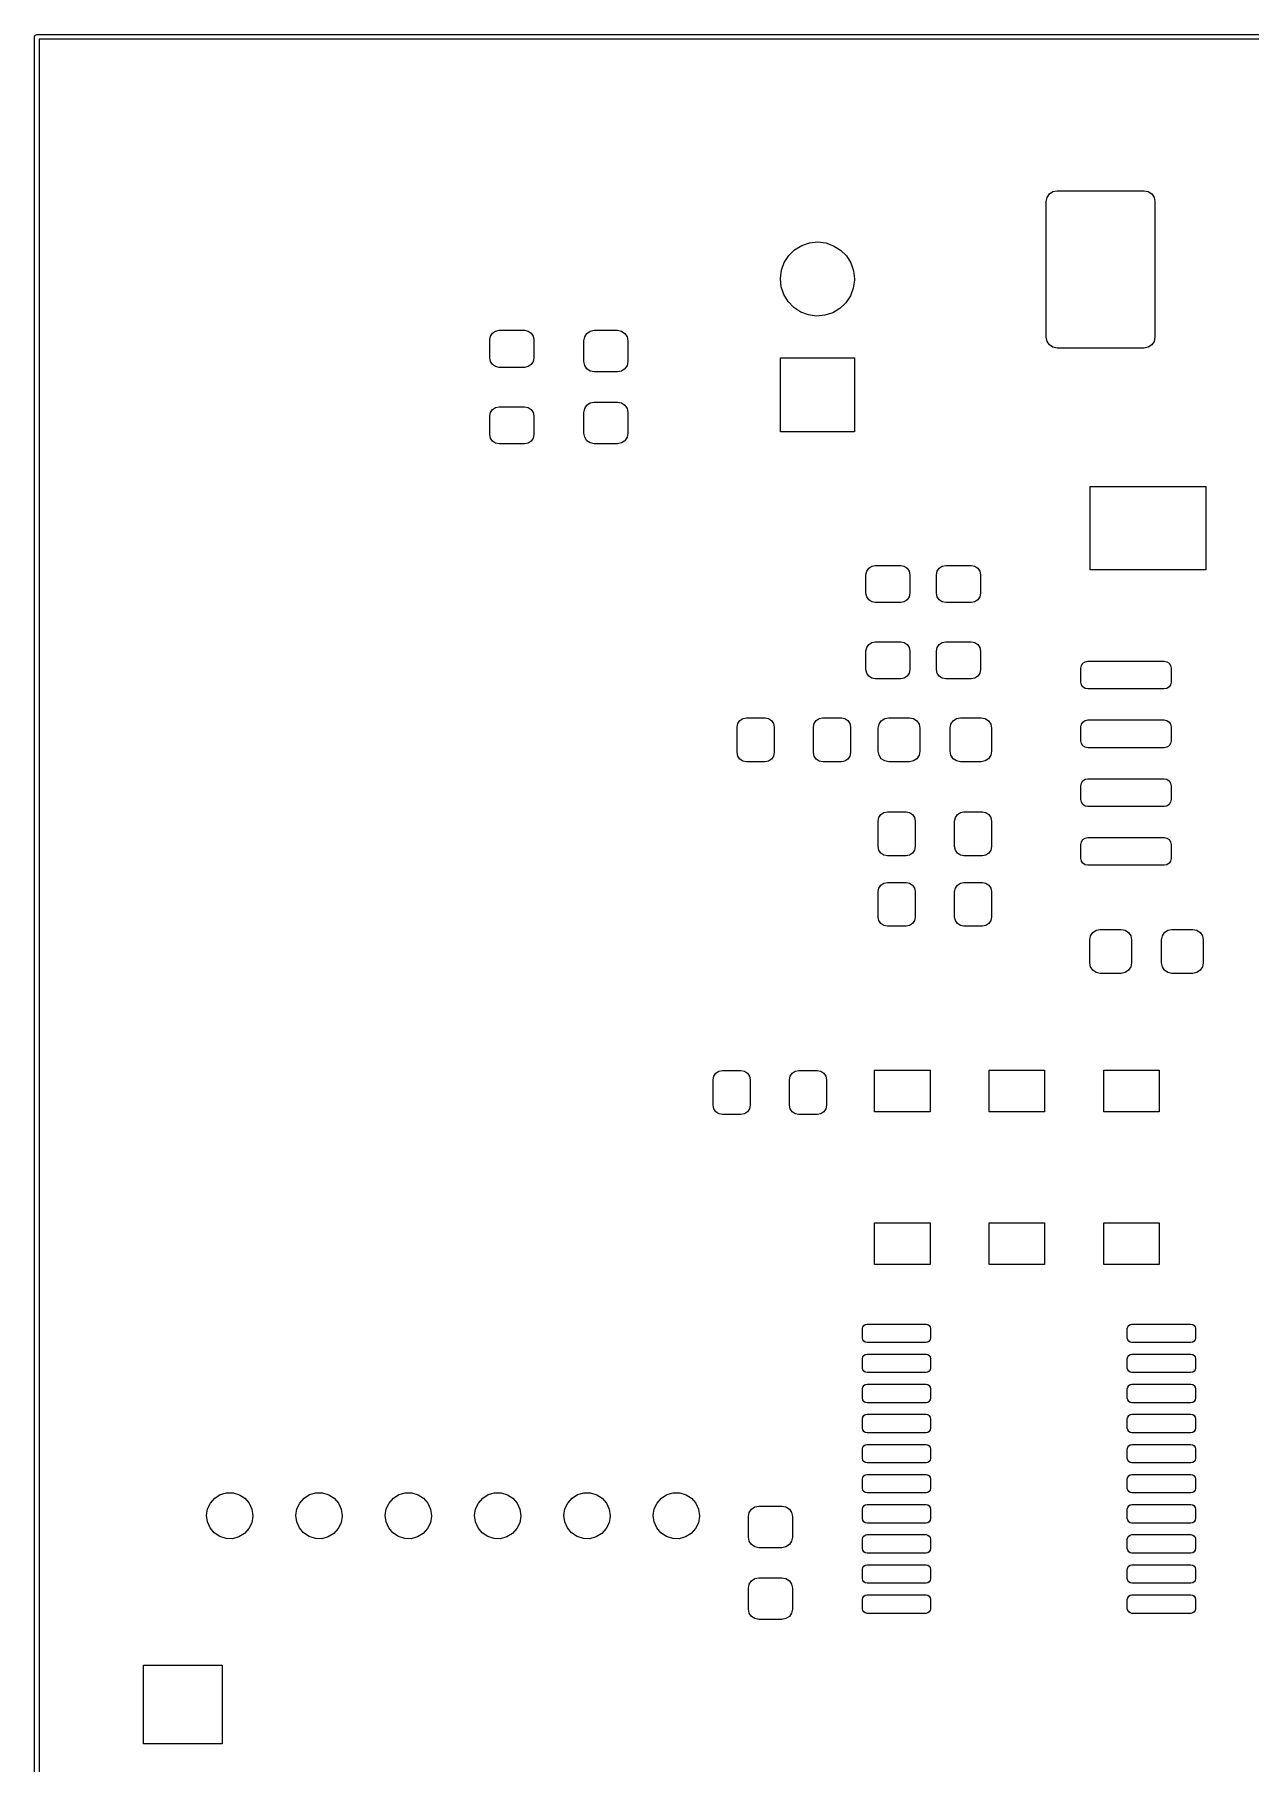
# Model space of a CAD drawing. Extents: x 70 to 170, y -130 to -60.
# Drawn here: x 69.95 to 96.23, y -97.3 to -59.95 of the extents above; entities that cross this region are included whole.
import ezdxf

# ---------------------------------------------------------------- set-up
doc = ezdxf.new("R2010")
doc.units = 0
doc.layers.add('BLACK', color=7, linetype='CONTINUOUS')

msp = doc.modelspace()

# ---------------------------------------------------------------- linework, layer by layer
at = {"layer": 'BLACK', "linetype": 'CONTINUOUS'}
for p, q in [((69.95, -60), (69.9646, -59.9646)), ((69.95, -130), (69.95, -60)), ((69.9646, -59.9646), (70, -59.95)), ((70, -59.95), (170, -59.95)), ((70.05, -60.05), (70.05, -129.95)), ((169.95, -60.05), (70.05, -60.05)), ((91.812, -63.559), (91.8299, -63.4691)), ((91.8299, -63.4691), (91.8808, -63.3928)), ((91.8808, -63.3928), (91.9571, -63.3419)), ((91.9571, -63.3419), (92.047, -63.324)), ((92.047, -63.324), (93.927, -63.324)), ((93.927, -63.324), (94.0169, -63.3419)), ((94.0169, -63.3419), (94.0932, -63.3928)), ((94.0932, -63.3928), (94.1441, -63.4691)), ((94.1441, -63.4691), (94.162, -63.559)), ((91.812, -66.489), (91.812, -63.559)), ((94.162, -63.559), (94.162, -66.489)), ((86.248, -64.7248), (86.3755, -64.6)), ((86.3755, -64.6), (86.5274, -64.5065)), ((86.5274, -64.5065), (86.6962, -64.449)), ((86.6962, -64.449), (86.8736, -64.4304)), ((86.8736, -64.4304), (87.0507, -64.4515)), ((87.0507, -64.4515), (87.2187, -64.5113)), ((87.2187, -64.5113), (87.3693, -64.6069)), ((87.3693, -64.6069), (87.495, -64.7335)), ((86.0904, -65.0423), (86.1514, -64.8747)), ((86.1514, -64.8747), (86.248, -64.7248)), ((87.495, -64.7335), (87.5895, -64.8847)), ((87.5895, -64.8847), (87.6481, -65.0531)), ((86.0681, -65.2192), (86.0904, -65.0423)), ((86.0855, -65.3967), (86.0681, -65.2192)), ((87.6677, -65.2527), (87.6429, -65.4293)), ((87.6481, -65.0531), (87.668, -65.2304)), ((87.668, -65.2304), (87.6677, -65.2527)), ((86.1418, -65.5659), (86.0855, -65.3967)), ((86.2342, -65.7185), (86.1418, -65.5659)), ((86.3581, -65.8468), (86.2342, -65.7185)), ((87.5795, -65.5961), (87.4808, -65.7446)), ((87.6429, -65.4293), (87.5795, -65.5961)), ((86.5073, -65.9444), (86.3581, -65.8468)), ((86.6745, -66.0066), (86.5073, -65.9444)), ((86.8512, -66.0302), (86.6745, -66.0066)), ((87.0289, -66.014), (86.8512, -66.0302)), ((87.1985, -65.9589), (87.0289, -66.014)), ((87.3517, -65.8676), (87.1985, -65.9589)), ((87.4808, -65.7446), (87.3517, -65.8676)), ((79.789, -66.539), (79.8042, -66.4625)), ((79.8042, -66.4625), (79.8476, -66.3976)), ((79.8476, -66.3976), (79.9125, -66.3542)), ((79.9125, -66.3542), (79.989, -66.339)), ((79.989, -66.339), (80.539, -66.339)), ((80.539, -66.339), (80.6155, -66.3542)), ((80.6155, -66.3542), (80.6804, -66.3976)), ((80.6804, -66.3976), (80.7238, -66.4625)), ((80.7238, -66.4625), (80.739, -66.539)), ((81.821, -66.564), (81.8381, -66.4779)), ((81.8381, -66.4779), (81.8869, -66.4049)), ((81.8869, -66.4049), (81.9599, -66.3561)), ((81.9599, -66.3561), (82.046, -66.339)), ((82.046, -66.339), (82.546, -66.339)), ((82.546, -66.339), (82.6321, -66.3561)), ((82.6321, -66.3561), (82.7051, -66.4049)), ((82.7051, -66.4049), (82.7539, -66.4779)), ((82.7539, -66.4779), (82.771, -66.564)), ((79.789, -66.939), (79.789, -66.539)), ((80.739, -66.539), (80.739, -66.939)), ((81.821, -67.014), (81.821, -66.564)), ((82.771, -66.564), (82.771, -67.014)), ((91.8299, -66.5789), (91.812, -66.489)), ((91.8808, -66.6552), (91.8299, -66.5789)), ((91.9571, -66.7061), (91.8808, -66.6552)), ((92.047, -66.724), (91.9571, -66.7061)), ((93.927, -66.724), (92.047, -66.724)), ((94.0169, -66.7061), (93.927, -66.724)), ((94.0932, -66.6552), (94.0169, -66.7061)), ((94.1441, -66.5789), (94.0932, -66.6552)), ((94.162, -66.489), (94.1441, -66.5789)), ((79.8042, -67.0155), (79.789, -66.939)), ((79.8476, -67.0804), (79.8042, -67.0155)), ((79.9125, -67.1238), (79.8476, -67.0804)), ((79.989, -67.139), (79.9125, -67.1238)), ((80.539, -67.139), (79.989, -67.139)), ((80.6155, -67.1238), (80.539, -67.139)), ((80.6804, -67.0804), (80.6155, -67.1238)), ((80.7238, -67.0155), (80.6804, -67.0804)), ((80.739, -66.939), (80.7238, -67.0155)), ((81.8381, -67.1001), (81.821, -67.014)), ((81.8869, -67.1731), (81.8381, -67.1001)), ((81.9599, -67.2219), (81.8869, -67.1731)), ((82.046, -67.239), (81.9599, -67.2219)), ((82.6321, -67.2219), (82.546, -67.239)), ((82.7051, -67.1731), (82.6321, -67.2219)), ((82.7539, -67.1001), (82.7051, -67.1731)), ((82.771, -67.014), (82.7539, -67.1001)), ((86.068, -68.5304), (86.068, -66.9304)), ((86.068, -66.9304), (87.668, -66.9304)), ((87.668, -66.9304), (87.668, -68.5304)), ((82.546, -67.239), (82.046, -67.239)), ((81.8381, -68.0279), (81.8869, -67.9549)), ((81.8869, -67.9549), (81.9599, -67.9061)), ((81.9599, -67.9061), (82.046, -67.889)), ((82.046, -67.889), (82.546, -67.889)), ((82.546, -67.889), (82.6321, -67.9061)), ((82.6321, -67.9061), (82.7051, -67.9549)), ((82.7051, -67.9549), (82.7539, -68.0279)), ((79.789, -68.189), (79.8042, -68.1125)), ((79.789, -68.589), (79.789, -68.189)), ((79.8042, -68.1125), (79.8476, -68.0476)), ((79.8476, -68.0476), (79.9125, -68.0042)), ((79.9125, -68.0042), (79.989, -67.989)), ((79.989, -67.989), (80.539, -67.989)), ((80.539, -67.989), (80.6155, -68.0042)), ((80.6155, -68.0042), (80.6804, -68.0476)), ((80.6804, -68.0476), (80.7238, -68.1125)), ((80.7238, -68.1125), (80.739, -68.189)), ((80.739, -68.189), (80.739, -68.589)), ((81.821, -68.114), (81.8381, -68.0279)), ((81.821, -68.564), (81.821, -68.114)), ((82.7539, -68.0279), (82.771, -68.114)), ((82.771, -68.114), (82.771, -68.564)), ((79.8042, -68.6655), (79.789, -68.589)), ((79.8476, -68.7304), (79.8042, -68.6655)), ((80.7238, -68.6655), (80.6804, -68.7304)), ((80.739, -68.589), (80.7238, -68.6655)), ((81.8381, -68.6501), (81.821, -68.564)), ((81.8869, -68.7231), (81.8381, -68.6501)), ((82.7539, -68.6501), (82.7051, -68.7231)), ((82.771, -68.564), (82.7539, -68.6501)), ((87.668, -68.5304), (86.068, -68.5304)), ((79.9125, -68.7738), (79.8476, -68.7304)), ((79.989, -68.789), (79.9125, -68.7738)), ((80.539, -68.789), (79.989, -68.789)), ((80.6155, -68.7738), (80.539, -68.789)), ((80.6804, -68.7304), (80.6155, -68.7738)), ((81.9599, -68.7719), (81.8869, -68.7231)), ((82.046, -68.789), (81.9599, -68.7719)), ((82.546, -68.789), (82.046, -68.789)), ((82.6321, -68.7719), (82.546, -68.789)), ((82.7051, -68.7231), (82.6321, -68.7719)), ((92.762, -71.512), (92.762, -69.712)), ((92.762, -69.712), (95.262, -69.712)), ((95.262, -69.712), (95.262, -71.512)), ((87.917, -71.619), (87.9322, -71.5425)), ((87.917, -72.019), (87.917, -71.619)), ((87.9322, -71.5425), (87.9756, -71.4776)), ((87.9756, -71.4776), (88.0405, -71.4342)), ((88.0405, -71.4342), (88.117, -71.419)), ((88.117, -71.419), (88.667, -71.419)), ((88.667, -71.419), (88.7435, -71.4342)), ((88.7435, -71.4342), (88.8084, -71.4776)), ((88.8084, -71.4776), (88.8518, -71.5425)), ((88.8518, -71.5425), (88.867, -71.619)), ((88.867, -71.619), (88.867, -72.019)), ((89.441, -71.619), (89.4562, -71.5425)), ((89.441, -72.019), (89.441, -71.619)), ((89.4562, -71.5425), (89.4996, -71.4776)), ((89.4996, -71.4776), (89.5645, -71.4342)), ((89.5645, -71.4342), (89.641, -71.419)), ((89.641, -71.419), (90.191, -71.419)), ((90.191, -71.419), (90.2675, -71.4342)), ((90.2675, -71.4342), (90.3324, -71.4776)), ((90.3324, -71.4776), (90.3758, -71.5425)), ((90.3758, -71.5425), (90.391, -71.619)), ((90.391, -71.619), (90.391, -72.019)), ((95.262, -71.512), (92.762, -71.512)), ((87.9322, -72.0955), (87.917, -72.019)), ((88.867, -72.019), (88.8518, -72.0955)), ((89.4562, -72.0955), (89.441, -72.019)), ((90.391, -72.019), (90.3758, -72.0955)), ((87.9756, -72.1604), (87.9322, -72.0955)), ((88.0405, -72.2038), (87.9756, -72.1604)), ((88.117, -72.219), (88.0405, -72.2038)), ((88.667, -72.219), (88.117, -72.219)), ((88.7435, -72.2038), (88.667, -72.219)), ((88.8084, -72.1604), (88.7435, -72.2038)), ((88.8518, -72.0955), (88.8084, -72.1604)), ((89.4996, -72.1604), (89.4562, -72.0955)), ((89.5645, -72.2038), (89.4996, -72.1604)), ((89.641, -72.219), (89.5645, -72.2038)), ((90.191, -72.219), (89.641, -72.219)), ((90.2675, -72.2038), (90.191, -72.219)), ((90.3324, -72.1604), (90.2675, -72.2038)), ((90.3758, -72.0955), (90.3324, -72.1604)), ((87.917, -73.269), (87.9322, -73.1925)), ((87.9322, -73.1925), (87.9756, -73.1276)), ((87.9756, -73.1276), (88.0405, -73.0842)), ((88.0405, -73.0842), (88.117, -73.069)), ((88.117, -73.069), (88.667, -73.069)), ((88.667, -73.069), (88.7435, -73.0842)), ((88.7435, -73.0842), (88.8084, -73.1276)), ((88.8084, -73.1276), (88.8518, -73.1925)), ((88.8518, -73.1925), (88.867, -73.269)), ((89.441, -73.269), (89.4562, -73.1925)), ((89.4562, -73.1925), (89.4996, -73.1276)), ((89.4996, -73.1276), (89.5645, -73.0842)), ((89.5645, -73.0842), (89.641, -73.069)), ((89.641, -73.069), (90.191, -73.069)), ((90.191, -73.069), (90.2675, -73.0842)), ((90.2675, -73.0842), (90.3324, -73.1276)), ((90.3324, -73.1276), (90.3758, -73.1925)), ((90.3758, -73.1925), (90.391, -73.269)), ((87.917, -73.669), (87.917, -73.269)), ((88.867, -73.269), (88.867, -73.669)), ((89.441, -73.669), (89.441, -73.269)), ((90.391, -73.269), (90.391, -73.669)), ((92.5734, -73.5796), (92.6059, -73.5309)), ((92.6059, -73.5309), (92.6546, -73.4984)), ((92.6546, -73.4984), (92.712, -73.487)), ((92.712, -73.487), (94.362, -73.487)), ((94.362, -73.487), (94.4194, -73.4984)), ((94.4194, -73.4984), (94.4681, -73.5309)), ((94.4681, -73.5309), (94.5006, -73.5796)), ((87.9322, -73.7455), (87.917, -73.669)), ((87.9756, -73.8104), (87.9322, -73.7455)), ((88.0405, -73.8538), (87.9756, -73.8104)), ((88.117, -73.869), (88.0405, -73.8538)), ((88.667, -73.869), (88.117, -73.869)), ((88.7435, -73.8538), (88.667, -73.869)), ((88.8084, -73.8104), (88.7435, -73.8538)), ((88.8518, -73.7455), (88.8084, -73.8104)), ((88.867, -73.669), (88.8518, -73.7455)), ((89.4562, -73.7455), (89.441, -73.669)), ((89.4996, -73.8104), (89.4562, -73.7455)), ((89.5645, -73.8538), (89.4996, -73.8104)), ((89.641, -73.869), (89.5645, -73.8538)), ((90.191, -73.869), (89.641, -73.869)), ((90.2675, -73.8538), (90.191, -73.869)), ((90.3324, -73.8104), (90.2675, -73.8538)), ((90.3758, -73.7455), (90.3324, -73.8104)), ((90.391, -73.669), (90.3758, -73.7455)), ((92.562, -73.637), (92.5734, -73.5796)), ((92.562, -73.937), (92.562, -73.637)), ((92.5734, -73.9944), (92.562, -73.937)), ((94.5006, -73.5796), (94.512, -73.637)), ((94.512, -73.937), (94.5006, -73.9944)), ((94.512, -73.637), (94.512, -73.937)), ((92.6059, -74.0431), (92.5734, -73.9944)), ((92.6546, -74.0756), (92.6059, -74.0431)), ((92.712, -74.087), (92.6546, -74.0756)), ((94.362, -74.087), (92.712, -74.087)), ((94.4194, -74.0756), (94.362, -74.087)), ((94.4681, -74.0431), (94.4194, -74.0756)), ((94.5006, -73.9944), (94.4681, -74.0431)), ((85.135, -74.909), (85.1502, -74.8325)), ((85.135, -75.459), (85.135, -74.909)), ((85.1502, -74.8325), (85.1936, -74.7676)), ((85.1936, -74.7676), (85.2585, -74.7242)), ((85.2585, -74.7242), (85.335, -74.709)), ((85.335, -74.709), (85.735, -74.709)), ((85.735, -74.709), (85.8115, -74.7242)), ((85.8115, -74.7242), (85.8764, -74.7676)), ((85.8764, -74.7676), (85.9198, -74.8325)), ((85.9198, -74.8325), (85.935, -74.909)), ((85.935, -74.909), (85.935, -75.459)), ((86.785, -74.909), (86.8002, -74.8325)), ((86.785, -75.459), (86.785, -74.909)), ((86.8002, -74.8325), (86.8436, -74.7676)), ((86.8436, -74.7676), (86.9085, -74.7242)), ((86.9085, -74.7242), (86.985, -74.709)), ((86.985, -74.709), (87.385, -74.709)), ((87.385, -74.709), (87.4615, -74.7242)), ((87.4615, -74.7242), (87.5264, -74.7676)), ((87.5264, -74.7676), (87.5698, -74.8325)), ((87.5698, -74.8325), (87.585, -74.909)), ((87.585, -74.909), (87.585, -75.459)), ((88.183, -74.934), (88.2001, -74.8479)), ((88.183, -75.434), (88.183, -74.934)), ((88.2001, -74.8479), (88.2489, -74.7749)), ((88.2489, -74.7749), (88.3219, -74.7261)), ((88.3219, -74.7261), (88.408, -74.709)), ((88.408, -74.709), (88.858, -74.709)), ((88.858, -74.709), (88.9441, -74.7261)), ((88.9441, -74.7261), (89.0171, -74.7749)), ((89.0171, -74.7749), (89.0659, -74.8479)), ((89.0659, -74.8479), (89.083, -74.934)), ((89.083, -74.934), (89.083, -75.434)), ((89.733, -74.934), (89.7501, -74.8479)), ((89.733, -75.434), (89.733, -74.934)), ((89.7501, -74.8479), (89.7989, -74.7749)), ((89.7989, -74.7749), (89.8719, -74.7261)), ((89.8719, -74.7261), (89.958, -74.709)), ((89.958, -74.709), (90.408, -74.709)), ((90.408, -74.709), (90.4941, -74.7261)), ((90.4941, -74.7261), (90.5671, -74.7749)), ((90.5671, -74.7749), (90.6159, -74.8479)), ((90.6159, -74.8479), (90.633, -74.934)), ((90.633, -74.934), (90.633, -75.434)), ((92.562, -74.907), (92.5734, -74.8496)), ((92.562, -75.207), (92.562, -74.907)), ((92.5734, -74.8496), (92.6059, -74.8009)), ((92.6059, -74.8009), (92.6546, -74.7684)), ((92.6546, -74.7684), (92.712, -74.757)), ((92.712, -74.757), (94.362, -74.757)), ((94.362, -74.757), (94.4194, -74.7684)), ((94.4194, -74.7684), (94.4681, -74.8009)), ((94.4681, -74.8009), (94.5006, -74.8496)), ((94.5006, -74.8496), (94.512, -74.907)), ((94.512, -74.907), (94.512, -75.207)), ((88.2001, -75.5201), (88.183, -75.434)), ((89.083, -75.434), (89.0659, -75.5201)), ((89.7501, -75.5201), (89.733, -75.434)), ((90.633, -75.434), (90.6159, -75.5201)), ((92.5734, -75.2644), (92.562, -75.207)), ((92.6059, -75.3131), (92.5734, -75.2644)), ((92.6546, -75.3456), (92.6059, -75.3131)), ((92.712, -75.357), (92.6546, -75.3456)), ((94.362, -75.357), (92.712, -75.357)), ((94.4194, -75.3456), (94.362, -75.357)), ((94.4681, -75.3131), (94.4194, -75.3456)), ((94.5006, -75.2644), (94.4681, -75.3131)), ((94.512, -75.207), (94.5006, -75.2644)), ((85.1502, -75.5355), (85.135, -75.459)), ((85.1936, -75.6004), (85.1502, -75.5355)), ((85.2585, -75.6438), (85.1936, -75.6004)), ((85.335, -75.659), (85.2585, -75.6438)), ((85.735, -75.659), (85.335, -75.659)), ((85.8115, -75.6438), (85.735, -75.659)), ((85.8764, -75.6004), (85.8115, -75.6438)), ((85.9198, -75.5355), (85.8764, -75.6004)), ((85.935, -75.459), (85.9198, -75.5355)), ((86.8002, -75.5355), (86.785, -75.459)), ((86.8436, -75.6004), (86.8002, -75.5355)), ((86.9085, -75.6438), (86.8436, -75.6004)), ((86.985, -75.659), (86.9085, -75.6438)), ((87.385, -75.659), (86.985, -75.659)), ((87.4615, -75.6438), (87.385, -75.659)), ((87.5264, -75.6004), (87.4615, -75.6438)), ((87.5698, -75.5355), (87.5264, -75.6004)), ((87.585, -75.459), (87.5698, -75.5355)), ((88.2489, -75.5931), (88.2001, -75.5201)), ((88.3219, -75.6419), (88.2489, -75.5931)), ((88.408, -75.659), (88.3219, -75.6419)), ((88.858, -75.659), (88.408, -75.659)), ((88.9441, -75.6419), (88.858, -75.659)), ((89.0171, -75.5931), (88.9441, -75.6419)), ((89.0659, -75.5201), (89.0171, -75.5931)), ((89.7989, -75.5931), (89.7501, -75.5201)), ((89.8719, -75.6419), (89.7989, -75.5931)), ((89.958, -75.659), (89.8719, -75.6419)), ((90.408, -75.659), (89.958, -75.659)), ((90.4941, -75.6419), (90.408, -75.659)), ((90.5671, -75.5931), (90.4941, -75.6419)), ((90.6159, -75.5201), (90.5671, -75.5931)), ((92.562, -76.177), (92.5734, -76.1196)), ((92.562, -76.477), (92.562, -76.177)), ((92.5734, -76.1196), (92.6059, -76.0709)), ((92.6059, -76.0709), (92.6546, -76.0384)), ((92.6546, -76.0384), (92.712, -76.027)), ((92.712, -76.027), (94.362, -76.027)), ((94.362, -76.027), (94.4194, -76.0384)), ((94.4194, -76.0384), (94.4681, -76.0709)), ((94.4681, -76.0709), (94.5006, -76.1196)), ((94.5006, -76.1196), (94.512, -76.177)), ((94.512, -76.177), (94.512, -76.477)), ((92.5734, -76.5344), (92.562, -76.477)), ((92.6059, -76.5831), (92.5734, -76.5344)), ((94.5006, -76.5344), (94.4681, -76.5831)), ((94.512, -76.477), (94.5006, -76.5344)), ((88.183, -76.941), (88.1982, -76.8645)), ((88.1982, -76.8645), (88.2416, -76.7996)), ((88.2416, -76.7996), (88.3065, -76.7562)), ((88.3065, -76.7562), (88.383, -76.741)), ((88.383, -76.741), (88.783, -76.741)), ((88.783, -76.741), (88.8595, -76.7562)), ((88.8595, -76.7562), (88.9244, -76.7996)), ((88.9244, -76.7996), (88.9678, -76.8645)), ((88.9678, -76.8645), (88.983, -76.941)), ((89.833, -76.941), (89.8482, -76.8645)), ((89.8482, -76.8645), (89.8916, -76.7996)), ((89.8916, -76.7996), (89.9565, -76.7562)), ((89.9565, -76.7562), (90.033, -76.741)), ((90.033, -76.741), (90.433, -76.741)), ((90.433, -76.741), (90.5095, -76.7562)), ((90.5095, -76.7562), (90.5744, -76.7996)), ((90.5744, -76.7996), (90.6178, -76.8645)), ((90.6178, -76.8645), (90.633, -76.941)), ((92.6546, -76.6156), (92.6059, -76.5831)), ((92.712, -76.627), (92.6546, -76.6156)), ((94.362, -76.627), (92.712, -76.627)), ((94.4194, -76.6156), (94.362, -76.627)), ((94.4681, -76.5831), (94.4194, -76.6156)), ((88.183, -77.491), (88.183, -76.941)), ((88.983, -76.941), (88.983, -77.491)), ((89.833, -77.491), (89.833, -76.941)), ((90.633, -76.941), (90.633, -77.491)), ((92.6059, -77.3409), (92.6546, -77.3084)), ((92.6546, -77.3084), (92.712, -77.297)), ((92.712, -77.297), (94.362, -77.297)), ((94.362, -77.297), (94.4194, -77.3084)), ((94.4194, -77.3084), (94.4681, -77.3409)), ((88.1982, -77.5675), (88.183, -77.491)), ((88.2416, -77.6324), (88.1982, -77.5675)), ((88.3065, -77.6758), (88.2416, -77.6324)), ((88.383, -77.691), (88.3065, -77.6758)), ((88.8595, -77.6758), (88.783, -77.691)), ((88.9244, -77.6324), (88.8595, -77.6758)), ((88.9678, -77.5675), (88.9244, -77.6324)), ((88.983, -77.491), (88.9678, -77.5675)), ((89.8482, -77.5675), (89.833, -77.491)), ((89.8916, -77.6324), (89.8482, -77.5675)), ((89.9565, -77.6758), (89.8916, -77.6324)), ((90.033, -77.691), (89.9565, -77.6758)), ((90.5095, -77.6758), (90.433, -77.691)), ((90.5744, -77.6324), (90.5095, -77.6758)), ((90.6178, -77.5675), (90.5744, -77.6324)), ((90.633, -77.491), (90.6178, -77.5675)), ((92.562, -77.447), (92.5734, -77.3896)), ((92.562, -77.747), (92.562, -77.447)), ((92.5734, -77.3896), (92.6059, -77.3409)), ((94.4681, -77.3409), (94.5006, -77.3896)), ((94.5006, -77.3896), (94.512, -77.447)), ((94.512, -77.447), (94.512, -77.747)), ((88.783, -77.691), (88.383, -77.691)), ((90.433, -77.691), (90.033, -77.691)), ((92.5734, -77.8044), (92.562, -77.747)), ((92.6059, -77.8531), (92.5734, -77.8044)), ((92.6546, -77.8856), (92.6059, -77.8531)), ((92.712, -77.897), (92.6546, -77.8856)), ((94.362, -77.897), (92.712, -77.897)), ((94.4194, -77.8856), (94.362, -77.897)), ((94.4681, -77.8531), (94.4194, -77.8856)), ((94.5006, -77.8044), (94.4681, -77.8531)), ((94.512, -77.747), (94.5006, -77.8044)), ((88.183, -78.465), (88.1982, -78.3885)), ((88.1982, -78.3885), (88.2416, -78.3236)), ((88.2416, -78.3236), (88.3065, -78.2802)), ((88.3065, -78.2802), (88.383, -78.265)), ((88.383, -78.265), (88.783, -78.265)), ((88.783, -78.265), (88.8595, -78.2802)), ((88.8595, -78.2802), (88.9244, -78.3236)), ((88.9244, -78.3236), (88.9678, -78.3885)), ((88.9678, -78.3885), (88.983, -78.465)), ((89.833, -78.465), (89.8482, -78.3885)), ((89.8482, -78.3885), (89.8916, -78.3236)), ((89.8916, -78.3236), (89.9565, -78.2802)), ((89.9565, -78.2802), (90.033, -78.265)), ((90.033, -78.265), (90.433, -78.265)), ((90.433, -78.265), (90.5095, -78.2802)), ((90.5095, -78.2802), (90.5744, -78.3236)), ((90.5744, -78.3236), (90.6178, -78.3885)), ((90.6178, -78.3885), (90.633, -78.465)), ((88.183, -79.015), (88.183, -78.465)), ((88.983, -78.465), (88.983, -79.015)), ((89.833, -79.015), (89.833, -78.465)), ((90.633, -78.465), (90.633, -79.015)), ((88.1982, -79.0915), (88.183, -79.015)), ((88.2416, -79.1564), (88.1982, -79.0915)), ((88.3065, -79.1998), (88.2416, -79.1564)), ((88.9244, -79.1564), (88.8595, -79.1998)), ((88.9678, -79.0915), (88.9244, -79.1564)), ((88.983, -79.015), (88.9678, -79.0915)), ((89.8482, -79.0915), (89.833, -79.015)), ((89.8916, -79.1564), (89.8482, -79.0915)), ((89.9565, -79.1998), (89.8916, -79.1564)), ((90.5744, -79.1564), (90.5095, -79.1998)), ((90.6178, -79.0915), (90.5744, -79.1564)), ((90.633, -79.015), (90.6178, -79.0915)), ((88.383, -79.215), (88.3065, -79.1998)), ((88.783, -79.215), (88.383, -79.215)), ((88.8595, -79.1998), (88.783, -79.215)), ((90.033, -79.215), (89.9565, -79.1998)), ((90.433, -79.215), (90.033, -79.215)), ((90.5095, -79.1998), (90.433, -79.215)), ((92.755, -79.506), (92.7721, -79.4199)), ((92.755, -80.006), (92.755, -79.506)), ((92.7721, -79.4199), (92.8209, -79.3469)), ((92.8209, -79.3469), (92.8939, -79.2981)), ((92.8939, -79.2981), (92.98, -79.281)), ((92.98, -79.281), (93.43, -79.281)), ((93.43, -79.281), (93.5161, -79.2981)), ((93.5161, -79.2981), (93.5891, -79.3469)), ((93.5891, -79.3469), (93.6379, -79.4199)), ((93.6379, -79.4199), (93.655, -79.506)), ((93.655, -79.506), (93.655, -80.006)), ((94.305, -79.506), (94.3221, -79.4199)), ((94.305, -80.006), (94.305, -79.506)), ((94.3221, -79.4199), (94.3709, -79.3469)), ((94.3709, -79.3469), (94.4439, -79.2981)), ((94.4439, -79.2981), (94.53, -79.281)), ((94.53, -79.281), (94.98, -79.281)), ((94.98, -79.281), (95.0661, -79.2981)), ((95.0661, -79.2981), (95.1391, -79.3469)), ((95.1391, -79.3469), (95.1879, -79.4199)), ((95.1879, -79.4199), (95.205, -79.506)), ((95.205, -79.506), (95.205, -80.006)), ((92.7721, -80.0921), (92.755, -80.006)), ((92.8209, -80.1651), (92.7721, -80.0921)), ((92.8939, -80.2139), (92.8209, -80.1651)), ((92.98, -80.231), (92.8939, -80.2139)), ((93.43, -80.231), (92.98, -80.231)), ((93.5161, -80.2139), (93.43, -80.231)), ((93.5891, -80.1651), (93.5161, -80.2139)), ((93.6379, -80.0921), (93.5891, -80.1651)), ((93.655, -80.006), (93.6379, -80.0921)), ((94.3221, -80.0921), (94.305, -80.006)), ((94.3709, -80.1651), (94.3221, -80.0921)), ((94.4439, -80.2139), (94.3709, -80.1651)), ((94.53, -80.231), (94.4439, -80.2139)), ((94.98, -80.231), (94.53, -80.231)), ((95.0661, -80.2139), (94.98, -80.231)), ((95.1391, -80.1651), (95.0661, -80.2139)), ((95.1879, -80.0921), (95.1391, -80.1651)), ((95.205, -80.006), (95.1879, -80.0921)), ((84.613, -82.529), (84.6282, -82.4525)), ((84.613, -83.079), (84.613, -82.529)), ((84.6282, -82.4525), (84.6716, -82.3876)), ((84.6716, -82.3876), (84.7365, -82.3442)), ((84.7365, -82.3442), (84.813, -82.329)), ((84.813, -82.329), (85.213, -82.329)), ((85.213, -82.329), (85.2895, -82.3442)), ((85.2895, -82.3442), (85.3544, -82.3876)), ((85.3544, -82.3876), (85.3978, -82.4525)), ((85.3978, -82.4525), (85.413, -82.529)), ((85.413, -82.529), (85.413, -83.079)), ((86.263, -82.529), (86.2782, -82.4525)), ((86.263, -83.079), (86.263, -82.529)), ((86.2782, -82.4525), (86.3216, -82.3876)), ((86.3216, -82.3876), (86.3865, -82.3442)), ((86.3865, -82.3442), (86.463, -82.329)), ((86.463, -82.329), (86.863, -82.329)), ((86.863, -82.329), (86.9395, -82.3442)), ((86.9395, -82.3442), (87.0044, -82.3876)), ((87.0044, -82.3876), (87.0478, -82.4525)), ((87.0478, -82.4525), (87.063, -82.529)), ((87.063, -82.529), (87.063, -83.079)), ((88.102, -83.224), (88.102, -82.324)), ((88.102, -82.324), (89.302, -82.324)), ((89.302, -82.324), (89.302, -83.224)), ((90.5785, -83.224), (90.5785, -82.324)), ((90.5785, -82.324), (91.7785, -82.324)), ((91.7785, -82.324), (91.7785, -83.224)), ((93.055, -83.224), (93.055, -82.324)), ((93.055, -82.324), (94.255, -82.324)), ((94.255, -82.324), (94.255, -83.224)), ((84.6282, -83.1555), (84.613, -83.079)), ((84.6716, -83.2204), (84.6282, -83.1555)), ((84.7365, -83.2638), (84.6716, -83.2204)), ((84.813, -83.279), (84.7365, -83.2638)), ((85.213, -83.279), (84.813, -83.279)), ((85.2895, -83.2638), (85.213, -83.279)), ((85.3544, -83.2204), (85.2895, -83.2638)), ((85.3978, -83.1555), (85.3544, -83.2204)), ((85.413, -83.079), (85.3978, -83.1555)), ((86.2782, -83.1555), (86.263, -83.079)), ((86.3216, -83.2204), (86.2782, -83.1555)), ((86.3865, -83.2638), (86.3216, -83.2204)), ((86.463, -83.279), (86.3865, -83.2638)), ((86.863, -83.279), (86.463, -83.279)), ((86.9395, -83.2638), (86.863, -83.279)), ((87.0044, -83.2204), (86.9395, -83.2638)), ((87.0478, -83.1555), (87.0044, -83.2204)), ((87.063, -83.079), (87.0478, -83.1555)), ((89.302, -83.224), (88.102, -83.224)), ((91.7785, -83.224), (90.5785, -83.224)), ((94.255, -83.224), (93.055, -83.224)), ((88.102, -86.524), (88.102, -85.624)), ((88.102, -85.624), (89.302, -85.624)), ((89.302, -85.624), (89.302, -86.524)), ((90.5785, -86.524), (90.5785, -85.624)), ((90.5785, -85.624), (91.7785, -85.624)), ((91.7785, -85.624), (91.7785, -86.524)), ((93.055, -86.524), (93.055, -85.624)), ((93.055, -85.624), (94.255, -85.624)), ((94.255, -85.624), (94.255, -86.524)), ((89.302, -86.524), (88.102, -86.524)), ((91.7785, -86.524), (90.5785, -86.524)), ((94.255, -86.524), (93.055, -86.524)), ((87.84, -87.907), (87.8476, -87.8687)), ((87.84, -88.107), (87.84, -87.907)), ((87.8476, -88.1453), (87.84, -88.107)), ((87.8476, -87.8687), (87.8693, -87.8363)), ((87.8693, -87.8363), (87.9017, -87.8146)), ((87.9017, -87.8146), (87.94, -87.807)), ((87.94, -87.807), (89.215, -87.807)), ((89.215, -87.807), (89.2533, -87.8146)), ((89.2533, -87.8146), (89.2857, -87.8363)), ((89.2857, -87.8363), (89.3074, -87.8687)), ((89.3074, -87.8687), (89.315, -87.907)), ((89.315, -88.107), (89.3074, -88.1453)), ((89.315, -87.907), (89.315, -88.107)), ((93.565, -87.907), (93.5726, -87.8687)), ((93.565, -88.107), (93.565, -87.907)), ((93.5726, -88.1453), (93.565, -88.107)), ((93.5726, -87.8687), (93.5943, -87.8363)), ((93.5943, -87.8363), (93.6267, -87.8146)), ((93.6267, -87.8146), (93.665, -87.807)), ((93.665, -87.807), (94.94, -87.807)), ((94.94, -87.807), (94.9783, -87.8146)), ((94.9783, -87.8146), (95.0107, -87.8363)), ((95.0107, -87.8363), (95.0324, -87.8687)), ((95.0324, -87.8687), (95.04, -87.907)), ((95.04, -88.107), (95.0324, -88.1453)), ((95.04, -87.907), (95.04, -88.107)), ((87.8693, -88.1777), (87.8476, -88.1453)), ((87.8476, -88.5187), (87.8693, -88.4863)), ((87.9017, -88.1994), (87.8693, -88.1777)), ((87.8693, -88.4863), (87.9017, -88.4646)), ((87.94, -88.207), (87.9017, -88.1994)), ((87.9017, -88.4646), (87.94, -88.457)), ((89.215, -88.207), (87.94, -88.207)), ((87.94, -88.457), (89.215, -88.457)), ((89.2533, -88.1994), (89.215, -88.207)), ((89.215, -88.457), (89.2533, -88.4646)), ((89.2857, -88.1777), (89.2533, -88.1994)), ((89.2533, -88.4646), (89.2857, -88.4863)), ((89.3074, -88.1453), (89.2857, -88.1777)), ((89.2857, -88.4863), (89.3074, -88.5187)), ((93.5943, -88.1777), (93.5726, -88.1453)), ((93.5726, -88.5187), (93.5943, -88.4863)), ((93.6267, -88.1994), (93.5943, -88.1777)), ((93.5943, -88.4863), (93.6267, -88.4646)), ((93.665, -88.207), (93.6267, -88.1994)), ((93.6267, -88.4646), (93.665, -88.457)), ((94.94, -88.207), (93.665, -88.207)), ((93.665, -88.457), (94.94, -88.457)), ((94.9783, -88.1994), (94.94, -88.207)), ((94.94, -88.457), (94.9783, -88.4646)), ((95.0107, -88.1777), (94.9783, -88.1994)), ((94.9783, -88.4646), (95.0107, -88.4863)), ((95.0324, -88.1453), (95.0107, -88.1777)), ((95.0107, -88.4863), (95.0324, -88.5187)), ((87.84, -88.557), (87.8476, -88.5187)), ((87.84, -88.757), (87.84, -88.557)), ((87.8476, -88.7953), (87.84, -88.757)), ((87.8693, -88.8277), (87.8476, -88.7953)), ((87.9017, -88.8494), (87.8693, -88.8277)), ((87.94, -88.857), (87.9017, -88.8494)), ((89.215, -88.857), (87.94, -88.857)), ((89.2533, -88.8494), (89.215, -88.857)), ((89.2857, -88.8277), (89.2533, -88.8494)), ((89.3074, -88.7953), (89.2857, -88.8277)), ((89.3074, -88.5187), (89.315, -88.557)), ((89.315, -88.757), (89.3074, -88.7953)), ((89.315, -88.557), (89.315, -88.757)), ((93.565, -88.557), (93.5726, -88.5187)), ((93.565, -88.757), (93.565, -88.557)), ((93.5726, -88.7953), (93.565, -88.757)), ((93.5943, -88.8277), (93.5726, -88.7953)), ((93.6267, -88.8494), (93.5943, -88.8277)), ((93.665, -88.857), (93.6267, -88.8494)), ((94.94, -88.857), (93.665, -88.857)), ((94.9783, -88.8494), (94.94, -88.857)), ((95.0107, -88.8277), (94.9783, -88.8494)), ((95.0324, -88.7953), (95.0107, -88.8277)), ((95.0324, -88.5187), (95.04, -88.557)), ((95.04, -88.757), (95.0324, -88.7953)), ((95.04, -88.557), (95.04, -88.757)), ((87.84, -89.207), (87.8476, -89.1687)), ((87.84, -89.407), (87.84, -89.207)), ((87.8476, -89.1687), (87.8693, -89.1363)), ((87.8693, -89.1363), (87.9017, -89.1146)), ((87.9017, -89.1146), (87.94, -89.107)), ((87.94, -89.107), (89.215, -89.107)), ((89.215, -89.107), (89.2533, -89.1146)), ((89.2533, -89.1146), (89.2857, -89.1363)), ((89.2857, -89.1363), (89.3074, -89.1687)), ((89.3074, -89.1687), (89.315, -89.207)), ((89.315, -89.207), (89.315, -89.407)), ((93.565, -89.207), (93.5726, -89.1687)), ((93.565, -89.407), (93.565, -89.207)), ((93.5726, -89.1687), (93.5943, -89.1363)), ((93.5943, -89.1363), (93.6267, -89.1146)), ((93.6267, -89.1146), (93.665, -89.107)), ((93.665, -89.107), (94.94, -89.107)), ((94.94, -89.107), (94.9783, -89.1146)), ((94.9783, -89.1146), (95.0107, -89.1363)), ((95.0107, -89.1363), (95.0324, -89.1687)), ((95.0324, -89.1687), (95.04, -89.207)), ((95.04, -89.207), (95.04, -89.407)), ((87.8476, -89.4453), (87.84, -89.407)), ((87.8693, -89.4777), (87.8476, -89.4453)), ((87.9017, -89.4994), (87.8693, -89.4777)), ((87.94, -89.507), (87.9017, -89.4994)), ((89.215, -89.507), (87.94, -89.507)), ((89.2533, -89.4994), (89.215, -89.507)), ((89.2857, -89.4777), (89.2533, -89.4994)), ((89.3074, -89.4453), (89.2857, -89.4777)), ((89.315, -89.407), (89.3074, -89.4453)), ((93.5726, -89.4453), (93.565, -89.407)), ((93.5943, -89.4777), (93.5726, -89.4453)), ((93.6267, -89.4994), (93.5943, -89.4777)), ((93.665, -89.507), (93.6267, -89.4994)), ((94.94, -89.507), (93.665, -89.507)), ((94.9783, -89.4994), (94.94, -89.507)), ((95.0107, -89.4777), (94.9783, -89.4994)), ((95.0324, -89.4453), (95.0107, -89.4777)), ((95.04, -89.407), (95.0324, -89.4453)), ((87.84, -89.857), (87.8476, -89.8187)), ((87.84, -90.057), (87.84, -89.857)), ((87.8476, -89.8187), (87.8693, -89.7863)), ((87.8693, -89.7863), (87.9017, -89.7646)), ((87.9017, -89.7646), (87.94, -89.757)), ((87.94, -89.757), (89.215, -89.757)), ((89.215, -89.757), (89.2533, -89.7646)), ((89.2533, -89.7646), (89.2857, -89.7863)), ((89.2857, -89.7863), (89.3074, -89.8187)), ((89.3074, -89.8187), (89.315, -89.857)), ((89.315, -89.857), (89.315, -90.057)), ((93.565, -89.857), (93.5726, -89.8187)), ((93.565, -90.057), (93.565, -89.857)), ((93.5726, -89.8187), (93.5943, -89.7863)), ((93.5943, -89.7863), (93.6267, -89.7646)), ((93.6267, -89.7646), (93.665, -89.757)), ((93.665, -89.757), (94.94, -89.757)), ((94.94, -89.757), (94.9783, -89.7646)), ((94.9783, -89.7646), (95.0107, -89.7863)), ((95.0107, -89.7863), (95.0324, -89.8187)), ((95.0324, -89.8187), (95.04, -89.857)), ((95.04, -89.857), (95.04, -90.057)), ((87.8476, -90.0953), (87.84, -90.057)), ((87.8693, -90.1277), (87.8476, -90.0953)), ((87.9017, -90.1494), (87.8693, -90.1277)), ((87.94, -90.157), (87.9017, -90.1494)), ((89.215, -90.157), (87.94, -90.157)), ((89.2533, -90.1494), (89.215, -90.157)), ((89.2857, -90.1277), (89.2533, -90.1494)), ((89.3074, -90.0953), (89.2857, -90.1277)), ((89.315, -90.057), (89.3074, -90.0953)), ((93.5726, -90.0953), (93.565, -90.057)), ((93.5943, -90.1277), (93.5726, -90.0953)), ((93.6267, -90.1494), (93.5943, -90.1277)), ((93.665, -90.157), (93.6267, -90.1494)), ((94.94, -90.157), (93.665, -90.157)), ((94.9783, -90.1494), (94.94, -90.157)), ((95.0107, -90.1277), (94.9783, -90.1494)), ((95.0324, -90.0953), (95.0107, -90.1277)), ((95.04, -90.057), (95.0324, -90.0953)), ((87.84, -90.507), (87.8476, -90.4687)), ((87.84, -90.707), (87.84, -90.507)), ((87.8476, -90.7453), (87.84, -90.707)), ((87.8476, -90.4687), (87.8693, -90.4363)), ((87.8693, -90.7777), (87.8476, -90.7453)), ((87.8693, -90.4363), (87.9017, -90.4146)), ((87.9017, -90.4146), (87.94, -90.407)), ((87.94, -90.407), (89.215, -90.407)), ((89.215, -90.407), (89.2533, -90.4146)), ((89.2533, -90.4146), (89.2857, -90.4363)), ((89.2857, -90.4363), (89.3074, -90.4687)), ((89.3074, -90.7453), (89.2857, -90.7777)), ((89.3074, -90.4687), (89.315, -90.507)), ((89.315, -90.707), (89.3074, -90.7453)), ((89.315, -90.507), (89.315, -90.707)), ((93.565, -90.507), (93.5726, -90.4687)), ((93.565, -90.707), (93.565, -90.507)), ((93.5726, -90.7453), (93.565, -90.707)), ((93.5726, -90.4687), (93.5943, -90.4363)), ((93.5943, -90.7777), (93.5726, -90.7453)), ((93.5943, -90.4363), (93.6267, -90.4146)), ((93.6267, -90.4146), (93.665, -90.407)), ((93.665, -90.407), (94.94, -90.407)), ((94.94, -90.407), (94.9783, -90.4146)), ((94.9783, -90.4146), (95.0107, -90.4363)), ((95.0107, -90.4363), (95.0324, -90.4687)), ((95.0324, -90.7453), (95.0107, -90.7777)), ((95.0324, -90.4687), (95.04, -90.507)), ((95.04, -90.707), (95.0324, -90.7453)), ((95.04, -90.507), (95.04, -90.707)), ((87.84, -91.157), (87.8476, -91.1187)), ((87.8476, -91.1187), (87.8693, -91.0863)), ((87.9017, -90.7994), (87.8693, -90.7777)), ((87.8693, -91.0863), (87.9017, -91.0646)), ((87.94, -90.807), (87.9017, -90.7994)), ((87.9017, -91.0646), (87.94, -91.057)), ((89.215, -90.807), (87.94, -90.807)), ((87.94, -91.057), (89.215, -91.057)), ((89.2533, -90.7994), (89.215, -90.807)), ((89.215, -91.057), (89.2533, -91.0646)), ((89.2857, -90.7777), (89.2533, -90.7994)), ((89.2533, -91.0646), (89.2857, -91.0863)), ((89.2857, -91.0863), (89.3074, -91.1187)), ((89.3074, -91.1187), (89.315, -91.157)), ((93.565, -91.157), (93.5726, -91.1187)), ((93.5726, -91.1187), (93.5943, -91.0863)), ((93.6267, -90.7994), (93.5943, -90.7777)), ((93.5943, -91.0863), (93.6267, -91.0646)), ((93.665, -90.807), (93.6267, -90.7994)), ((93.6267, -91.0646), (93.665, -91.057)), ((94.94, -90.807), (93.665, -90.807)), ((93.665, -91.057), (94.94, -91.057)), ((94.9783, -90.7994), (94.94, -90.807)), ((94.94, -91.057), (94.9783, -91.0646)), ((95.0107, -90.7777), (94.9783, -90.7994)), ((94.9783, -91.0646), (95.0107, -91.0863)), ((95.0107, -91.0863), (95.0324, -91.1187)), ((95.0324, -91.1187), (95.04, -91.157)), ((73.8439, -91.5672), (73.9638, -91.4916)), ((73.9638, -91.4916), (74.1001, -91.4526)), ((74.1001, -91.4526), (74.2419, -91.4535)), ((74.2419, -91.4535), (74.3777, -91.4941)), ((74.3777, -91.4941), (74.4967, -91.5712)), ((75.7743, -91.5672), (75.8942, -91.4916)), ((75.8942, -91.4916), (76.0305, -91.4526)), ((76.0305, -91.4526), (76.1723, -91.4535)), ((76.1723, -91.4535), (76.3081, -91.4941)), ((76.3081, -91.4941), (76.4271, -91.5712)), ((77.7047, -91.5672), (77.8246, -91.4916)), ((77.8246, -91.4916), (77.9609, -91.4526)), ((77.9609, -91.4526), (78.1027, -91.4535)), ((78.1027, -91.4535), (78.2385, -91.4941)), ((78.2385, -91.4941), (78.3575, -91.5712)), ((79.6351, -91.5672), (79.755, -91.4916)), ((79.755, -91.4916), (79.8913, -91.4526)), ((79.8913, -91.4526), (80.0331, -91.4535)), ((80.0331, -91.4535), (80.1689, -91.4941)), ((80.1689, -91.4941), (80.2879, -91.5712)), ((81.5655, -91.5672), (81.6854, -91.4916)), ((81.6854, -91.4916), (81.8217, -91.4526)), ((81.8217, -91.4526), (81.9635, -91.4535)), ((81.9635, -91.4535), (82.0993, -91.4941)), ((82.0993, -91.4941), (82.2183, -91.5712)), ((83.4959, -91.5672), (83.6158, -91.4916)), ((83.6158, -91.4916), (83.7521, -91.4526)), ((83.7521, -91.4526), (83.8939, -91.4535)), ((83.8939, -91.4535), (84.0297, -91.4941)), ((84.0297, -91.4941), (84.1487, -91.5712)), ((87.84, -91.357), (87.84, -91.157)), ((87.8476, -91.3953), (87.84, -91.357)), ((87.8693, -91.4277), (87.8476, -91.3953)), ((87.9017, -91.4494), (87.8693, -91.4277)), ((87.94, -91.457), (87.9017, -91.4494)), ((89.215, -91.457), (87.94, -91.457)), ((89.2533, -91.4494), (89.215, -91.457)), ((89.2857, -91.4277), (89.2533, -91.4494)), ((89.3074, -91.3953), (89.2857, -91.4277)), ((89.315, -91.357), (89.3074, -91.3953)), ((89.315, -91.157), (89.315, -91.357)), ((93.565, -91.357), (93.565, -91.157)), ((93.5726, -91.3953), (93.565, -91.357)), ((93.5943, -91.4277), (93.5726, -91.3953)), ((93.6267, -91.4494), (93.5943, -91.4277)), ((93.665, -91.457), (93.6267, -91.4494)), ((94.94, -91.457), (93.665, -91.457)), ((94.9783, -91.4494), (94.94, -91.457)), ((95.0107, -91.4277), (94.9783, -91.4494)), ((95.0324, -91.3953), (95.0107, -91.4277)), ((95.04, -91.357), (95.0324, -91.3953)), ((95.04, -91.157), (95.04, -91.357)), ((73.668, -91.9419), (73.6898, -91.8018)), ((73.6898, -91.8018), (73.7501, -91.6735)), ((73.7501, -91.6735), (73.8439, -91.5672)), ((74.4967, -91.5712), (74.5892, -91.6786)), ((74.5892, -91.6786), (74.6479, -91.8077)), ((74.6479, -91.8077), (74.668, -91.948)), ((75.5984, -91.9419), (75.6202, -91.8018)), ((75.6202, -91.8018), (75.6805, -91.6735)), ((75.6805, -91.6735), (75.7743, -91.5672)), ((76.4271, -91.5712), (76.5196, -91.6786)), ((76.5196, -91.6786), (76.5783, -91.8077)), ((76.5783, -91.8077), (76.5984, -91.948)), ((77.5288, -91.9419), (77.5506, -91.8018)), ((77.5506, -91.8018), (77.6109, -91.6735)), ((77.6109, -91.6735), (77.7047, -91.5672)), ((78.3575, -91.5712), (78.45, -91.6786)), ((78.45, -91.6786), (78.5087, -91.8077)), ((78.5087, -91.8077), (78.5288, -91.948)), ((79.4592, -91.9419), (79.481, -91.8018)), ((79.481, -91.8018), (79.5413, -91.6735)), ((79.5413, -91.6735), (79.6351, -91.5672)), ((80.2879, -91.5712), (80.3804, -91.6786)), ((80.3804, -91.6786), (80.4391, -91.8077)), ((80.4391, -91.8077), (80.4592, -91.948)), ((81.3896, -91.9419), (81.4114, -91.8018)), ((81.4114, -91.8018), (81.4717, -91.6735)), ((81.4717, -91.6735), (81.5655, -91.5672)), ((82.2183, -91.5712), (82.3108, -91.6786)), ((82.3108, -91.6786), (82.3695, -91.8077)), ((82.3695, -91.8077), (82.3896, -91.948)), ((83.32, -91.9419), (83.3418, -91.8018)), ((83.3418, -91.8018), (83.4021, -91.6735)), ((83.4021, -91.6735), (83.4959, -91.5672)), ((84.1487, -91.5712), (84.2412, -91.6786)), ((84.2412, -91.6786), (84.2999, -91.8077)), ((84.2999, -91.8077), (84.32, -91.948)), ((85.377, -91.964), (85.3941, -91.8779)), ((85.3941, -91.8779), (85.4429, -91.8049)), ((85.4429, -91.8049), (85.5159, -91.7561)), ((85.5159, -91.7561), (85.602, -91.739)), ((85.602, -91.739), (86.102, -91.739)), ((86.102, -91.739), (86.1881, -91.7561)), ((86.1881, -91.7561), (86.2611, -91.8049)), ((86.2611, -91.8049), (86.3099, -91.8779)), ((86.3099, -91.8779), (86.327, -91.964)), ((87.84, -91.807), (87.8476, -91.7687)), ((87.84, -92.007), (87.84, -91.807)), ((87.8476, -91.7687), (87.8693, -91.7363)), ((87.8693, -91.7363), (87.9017, -91.7146)), ((87.9017, -91.7146), (87.94, -91.707)), ((87.94, -91.707), (89.215, -91.707)), ((89.215, -91.707), (89.2533, -91.7146)), ((89.2533, -91.7146), (89.2857, -91.7363)), ((89.2857, -91.7363), (89.3074, -91.7687)), ((89.3074, -91.7687), (89.315, -91.807)), ((89.315, -91.807), (89.315, -92.007)), ((93.565, -91.807), (93.5726, -91.7687)), ((93.565, -92.007), (93.565, -91.807)), ((93.5726, -91.7687), (93.5943, -91.7363)), ((93.5943, -91.7363), (93.6267, -91.7146)), ((93.6267, -91.7146), (93.665, -91.707)), ((93.665, -91.707), (94.94, -91.707)), ((94.94, -91.707), (94.9783, -91.7146)), ((94.9783, -91.7146), (95.0107, -91.7363)), ((95.0107, -91.7363), (95.0324, -91.7687)), ((95.0324, -91.7687), (95.04, -91.807)), ((95.04, -91.807), (95.04, -92.007)), ((73.6864, -92.0825), (73.668, -91.9419)), ((73.7435, -92.2122), (73.6864, -92.0825)), ((73.8347, -92.3207), (73.7435, -92.2122)), ((74.5825, -92.2276), (74.4874, -92.3327)), ((74.6443, -92.1), (74.5825, -92.2276)), ((74.6679, -91.9602), (74.6443, -92.1)), ((74.668, -91.948), (74.6679, -91.9602)), ((75.6168, -92.0825), (75.5984, -91.9419)), ((75.6739, -92.2122), (75.6168, -92.0825)), ((75.7651, -92.3207), (75.6739, -92.2122)), ((76.5129, -92.2276), (76.4178, -92.3327)), ((76.5747, -92.1), (76.5129, -92.2276)), ((76.5983, -91.9602), (76.5747, -92.1)), ((76.5984, -91.948), (76.5983, -91.9602)), ((77.5472, -92.0825), (77.5288, -91.9419)), ((77.6043, -92.2122), (77.5472, -92.0825)), ((77.6955, -92.3207), (77.6043, -92.2122)), ((78.4433, -92.2276), (78.3482, -92.3327)), ((78.5051, -92.1), (78.4433, -92.2276)), ((78.5287, -91.9602), (78.5051, -92.1)), ((78.5288, -91.948), (78.5287, -91.9602)), ((79.4776, -92.0825), (79.4592, -91.9419)), ((79.5347, -92.2122), (79.4776, -92.0825)), ((79.6259, -92.3207), (79.5347, -92.2122)), ((80.3737, -92.2276), (80.2786, -92.3327)), ((80.4355, -92.1), (80.3737, -92.2276)), ((80.4591, -91.9602), (80.4355, -92.1)), ((80.4592, -91.948), (80.4591, -91.9602)), ((81.408, -92.0825), (81.3896, -91.9419)), ((81.4651, -92.2122), (81.408, -92.0825)), ((81.5563, -92.3207), (81.4651, -92.2122)), ((82.3041, -92.2276), (82.209, -92.3327)), ((82.3659, -92.1), (82.3041, -92.2276)), ((82.3895, -91.9602), (82.3659, -92.1)), ((82.3896, -91.948), (82.3895, -91.9602)), ((83.3384, -92.0825), (83.32, -91.9419)), ((83.3955, -92.2122), (83.3384, -92.0825)), ((83.4867, -92.3207), (83.3955, -92.2122)), ((84.2345, -92.2276), (84.1394, -92.3327)), ((84.2963, -92.1), (84.2345, -92.2276)), ((84.3199, -91.9602), (84.2963, -92.1)), ((84.32, -91.948), (84.3199, -91.9602)), ((85.377, -92.414), (85.377, -91.964)), ((86.327, -91.964), (86.327, -92.414)), ((87.8476, -92.0453), (87.84, -92.007)), ((87.8693, -92.0777), (87.8476, -92.0453)), ((87.9017, -92.0994), (87.8693, -92.0777)), ((87.94, -92.107), (87.9017, -92.0994)), ((89.215, -92.107), (87.94, -92.107)), ((89.2533, -92.0994), (89.215, -92.107)), ((89.2857, -92.0777), (89.2533, -92.0994)), ((89.3074, -92.0453), (89.2857, -92.0777)), ((89.315, -92.007), (89.3074, -92.0453)), ((93.5726, -92.0453), (93.565, -92.007)), ((93.5943, -92.0777), (93.5726, -92.0453)), ((93.6267, -92.0994), (93.5943, -92.0777)), ((93.665, -92.107), (93.6267, -92.0994)), ((94.94, -92.107), (93.665, -92.107)), ((94.9783, -92.0994), (94.94, -92.107)), ((95.0107, -92.0777), (94.9783, -92.0994)), ((95.0324, -92.0453), (95.0107, -92.0777)), ((95.04, -92.007), (95.0324, -92.0453)), ((73.9527, -92.3993), (73.8347, -92.3207)), ((74.0881, -92.4416), (73.9527, -92.3993)), ((74.2298, -92.4442), (74.0881, -92.4416)), ((74.3666, -92.4069), (74.2298, -92.4442)), ((74.4874, -92.3327), (74.3666, -92.4069)), ((75.8831, -92.3993), (75.7651, -92.3207)), ((76.0185, -92.4416), (75.8831, -92.3993)), ((76.1602, -92.4442), (76.0185, -92.4416)), ((76.297, -92.4069), (76.1602, -92.4442)), ((76.4178, -92.3327), (76.297, -92.4069)), ((77.8135, -92.3993), (77.6955, -92.3207)), ((77.9489, -92.4416), (77.8135, -92.3993)), ((78.0906, -92.4442), (77.9489, -92.4416)), ((78.2274, -92.4069), (78.0906, -92.4442)), ((78.3482, -92.3327), (78.2274, -92.4069)), ((79.7439, -92.3993), (79.6259, -92.3207)), ((79.8793, -92.4416), (79.7439, -92.3993)), ((80.021, -92.4442), (79.8793, -92.4416)), ((80.1578, -92.4069), (80.021, -92.4442)), ((80.2786, -92.3327), (80.1578, -92.4069)), ((81.6743, -92.3993), (81.5563, -92.3207)), ((81.8097, -92.4416), (81.6743, -92.3993)), ((81.9514, -92.4442), (81.8097, -92.4416)), ((82.0882, -92.4069), (81.9514, -92.4442)), ((82.209, -92.3327), (82.0882, -92.4069)), ((83.6047, -92.3993), (83.4867, -92.3207)), ((83.7401, -92.4416), (83.6047, -92.3993)), ((83.8818, -92.4442), (83.7401, -92.4416)), ((84.0186, -92.4069), (83.8818, -92.4442)), ((84.1394, -92.3327), (84.0186, -92.4069)), ((85.3941, -92.5001), (85.377, -92.414)), ((85.4429, -92.5731), (85.3941, -92.5001)), ((85.5159, -92.6219), (85.4429, -92.5731)), ((85.602, -92.639), (85.5159, -92.6219)), ((86.1881, -92.6219), (86.102, -92.639)), ((86.2611, -92.5731), (86.1881, -92.6219)), ((86.3099, -92.5001), (86.2611, -92.5731)), ((86.327, -92.414), (86.3099, -92.5001)), ((87.84, -92.457), (87.8476, -92.4187)), ((87.84, -92.657), (87.84, -92.457)), ((87.8476, -92.4187), (87.8693, -92.3863)), ((87.8693, -92.3863), (87.9017, -92.3646)), ((87.9017, -92.3646), (87.94, -92.357)), ((87.94, -92.357), (89.215, -92.357)), ((89.215, -92.357), (89.2533, -92.3646)), ((89.2533, -92.3646), (89.2857, -92.3863)), ((89.2857, -92.3863), (89.3074, -92.4187)), ((89.3074, -92.4187), (89.315, -92.457)), ((89.315, -92.457), (89.315, -92.657)), ((93.565, -92.457), (93.5726, -92.4187)), ((93.565, -92.657), (93.565, -92.457)), ((93.5726, -92.4187), (93.5943, -92.3863)), ((93.5943, -92.3863), (93.6267, -92.3646)), ((93.6267, -92.3646), (93.665, -92.357)), ((93.665, -92.357), (94.94, -92.357)), ((94.94, -92.357), (94.9783, -92.3646)), ((94.9783, -92.3646), (95.0107, -92.3863)), ((95.0107, -92.3863), (95.0324, -92.4187)), ((95.0324, -92.4187), (95.04, -92.457)), ((95.04, -92.457), (95.04, -92.657)), ((86.102, -92.639), (85.602, -92.639)), ((87.8476, -92.6953), (87.84, -92.657)), ((87.8693, -92.7277), (87.8476, -92.6953)), ((87.9017, -92.7494), (87.8693, -92.7277)), ((87.94, -92.757), (87.9017, -92.7494)), ((89.215, -92.757), (87.94, -92.757)), ((89.2533, -92.7494), (89.215, -92.757)), ((89.2857, -92.7277), (89.2533, -92.7494)), ((89.3074, -92.6953), (89.2857, -92.7277)), ((89.315, -92.657), (89.3074, -92.6953)), ((93.5726, -92.6953), (93.565, -92.657)), ((93.5943, -92.7277), (93.5726, -92.6953)), ((93.6267, -92.7494), (93.5943, -92.7277)), ((93.665, -92.757), (93.6267, -92.7494)), ((94.94, -92.757), (93.665, -92.757)), ((94.9783, -92.7494), (94.94, -92.757)), ((95.0107, -92.7277), (94.9783, -92.7494)), ((95.0324, -92.6953), (95.0107, -92.7277)), ((95.04, -92.657), (95.0324, -92.6953)), ((85.3941, -93.4279), (85.4429, -93.3549)), ((85.4429, -93.3549), (85.5159, -93.3061)), ((85.5159, -93.3061), (85.602, -93.289)), ((85.602, -93.289), (86.102, -93.289)), ((86.102, -93.289), (86.1881, -93.3061)), ((86.1881, -93.3061), (86.2611, -93.3549)), ((86.2611, -93.3549), (86.3099, -93.4279)), ((87.84, -93.107), (87.8476, -93.0687)), ((87.84, -93.307), (87.84, -93.107)), ((87.8476, -93.3453), (87.84, -93.307)), ((87.8476, -93.0687), (87.8693, -93.0363)), ((87.8693, -93.3777), (87.8476, -93.3453)), ((87.8693, -93.0363), (87.9017, -93.0146)), ((87.9017, -93.0146), (87.94, -93.007)), ((87.94, -93.007), (89.215, -93.007)), ((89.215, -93.007), (89.2533, -93.0146)), ((89.2533, -93.0146), (89.2857, -93.0363)), ((89.2857, -93.0363), (89.3074, -93.0687)), ((89.3074, -93.3453), (89.2857, -93.3777)), ((89.3074, -93.0687), (89.315, -93.107)), ((89.315, -93.307), (89.3074, -93.3453)), ((89.315, -93.107), (89.315, -93.307)), ((93.565, -93.107), (93.5726, -93.0687)), ((93.565, -93.307), (93.565, -93.107)), ((93.5726, -93.3453), (93.565, -93.307)), ((93.5726, -93.0687), (93.5943, -93.0363)), ((93.5943, -93.3777), (93.5726, -93.3453)), ((93.5943, -93.0363), (93.6267, -93.0146)), ((93.6267, -93.0146), (93.665, -93.007)), ((93.665, -93.007), (94.94, -93.007)), ((94.94, -93.007), (94.9783, -93.0146)), ((94.9783, -93.0146), (95.0107, -93.0363)), ((95.0107, -93.0363), (95.0324, -93.0687)), ((95.0324, -93.3453), (95.0107, -93.3777)), ((95.0324, -93.0687), (95.04, -93.107)), ((95.04, -93.307), (95.0324, -93.3453)), ((95.04, -93.107), (95.04, -93.307)), ((85.377, -93.514), (85.3941, -93.4279)), ((85.377, -93.964), (85.377, -93.514)), ((86.3099, -93.4279), (86.327, -93.514)), ((86.327, -93.514), (86.327, -93.964)), ((87.84, -93.757), (87.8476, -93.7187)), ((87.8476, -93.7187), (87.8693, -93.6863)), ((87.9017, -93.3994), (87.8693, -93.3777)), ((87.8693, -93.6863), (87.9017, -93.6646)), ((87.94, -93.407), (87.9017, -93.3994)), ((87.9017, -93.6646), (87.94, -93.657)), ((89.215, -93.407), (87.94, -93.407)), ((87.94, -93.657), (89.215, -93.657)), ((89.2533, -93.3994), (89.215, -93.407)), ((89.215, -93.657), (89.2533, -93.6646)), ((89.2857, -93.3777), (89.2533, -93.3994)), ((89.2533, -93.6646), (89.2857, -93.6863)), ((89.2857, -93.6863), (89.3074, -93.7187)), ((89.3074, -93.7187), (89.315, -93.757)), ((93.565, -93.757), (93.5726, -93.7187)), ((93.5726, -93.7187), (93.5943, -93.6863)), ((93.6267, -93.3994), (93.5943, -93.3777)), ((93.5943, -93.6863), (93.6267, -93.6646)), ((93.665, -93.407), (93.6267, -93.3994)), ((93.6267, -93.6646), (93.665, -93.657)), ((94.94, -93.407), (93.665, -93.407)), ((93.665, -93.657), (94.94, -93.657)), ((94.9783, -93.3994), (94.94, -93.407)), ((94.94, -93.657), (94.9783, -93.6646)), ((95.0107, -93.3777), (94.9783, -93.3994)), ((94.9783, -93.6646), (95.0107, -93.6863)), ((95.0107, -93.6863), (95.0324, -93.7187)), ((95.0324, -93.7187), (95.04, -93.757)), ((85.3941, -94.0501), (85.377, -93.964)), ((85.4429, -94.1231), (85.3941, -94.0501)), ((86.3099, -94.0501), (86.2611, -94.1231)), ((86.327, -93.964), (86.3099, -94.0501)), ((87.84, -93.957), (87.84, -93.757)), ((87.8476, -93.9953), (87.84, -93.957)), ((87.8693, -94.0277), (87.8476, -93.9953)), ((87.9017, -94.0494), (87.8693, -94.0277)), ((87.94, -94.057), (87.9017, -94.0494)), ((89.215, -94.057), (87.94, -94.057)), ((89.2533, -94.0494), (89.215, -94.057)), ((89.2857, -94.0277), (89.2533, -94.0494)), ((89.3074, -93.9953), (89.2857, -94.0277)), ((89.315, -93.957), (89.3074, -93.9953)), ((89.315, -93.757), (89.315, -93.957)), ((93.565, -93.957), (93.565, -93.757)), ((93.5726, -93.9953), (93.565, -93.957)), ((93.5943, -94.0277), (93.5726, -93.9953)), ((93.6267, -94.0494), (93.5943, -94.0277)), ((93.665, -94.057), (93.6267, -94.0494)), ((94.94, -94.057), (93.665, -94.057)), ((94.9783, -94.0494), (94.94, -94.057)), ((95.0107, -94.0277), (94.9783, -94.0494)), ((95.0324, -93.9953), (95.0107, -94.0277)), ((95.04, -93.957), (95.0324, -93.9953)), ((95.04, -93.757), (95.04, -93.957)), ((85.5159, -94.1719), (85.4429, -94.1231)), ((85.602, -94.189), (85.5159, -94.1719)), ((86.102, -94.189), (85.602, -94.189)), ((86.1881, -94.1719), (86.102, -94.189)), ((86.2611, -94.1231), (86.1881, -94.1719)), ((72.302, -96.877), (72.302, -95.177)), ((72.302, -95.177), (74.002, -95.177)), ((74.002, -95.177), (74.002, -96.877)), ((74.002, -96.877), (72.302, -96.877))]:
    msp.add_line(p, q, dxfattribs=at)

doc.saveas('drawing.dxf')
